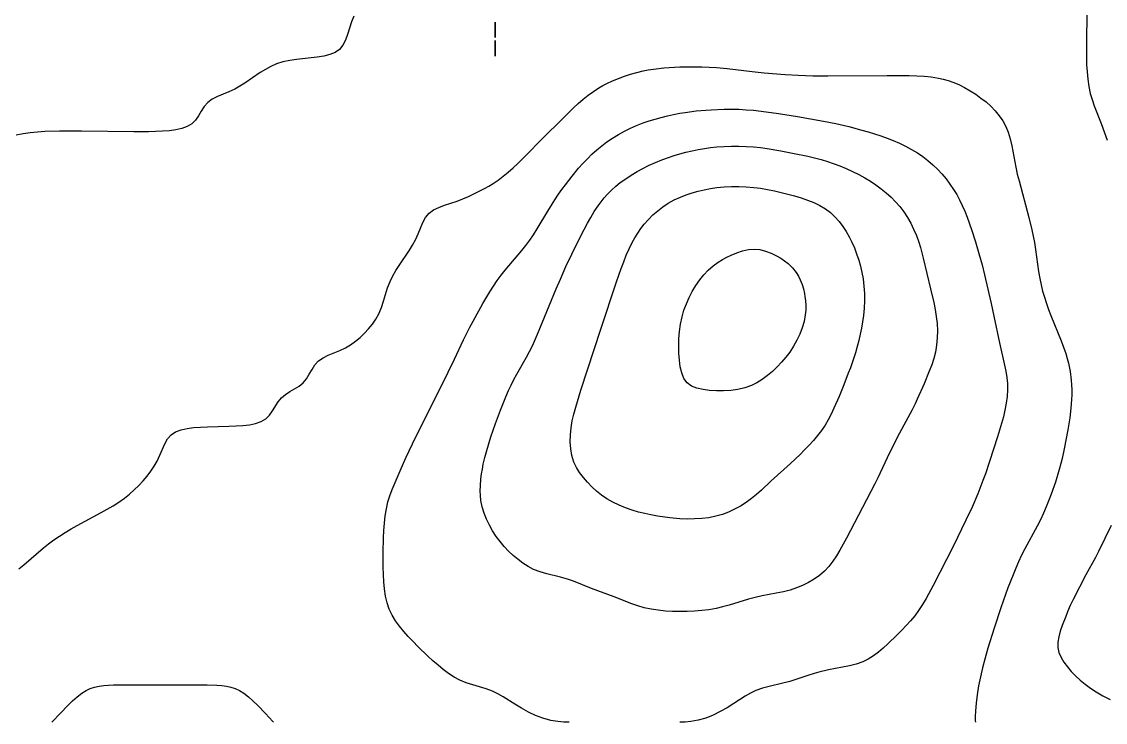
# Model space of a CAD drawing. Header units: metres. Extents: x 560466 to 562029, y 8123360 to 8125060.
# Drawn here: x 561343.6 to 561710.3, y 8123372.4 to 8123609.7 of the extents above; entities that cross this region are included whole.
import ezdxf

# ---------------------------------------------------------------- set-up
doc = ezdxf.new("R2010")
doc.units = ezdxf.units.M
doc.header["$MEASUREMENT"] = 0
doc.layers.add('Unknown_Line_Type', color=7, linetype='Continuous')

msp = doc.modelspace()

# ---------------------------------------------------------------- linework, layer by layer
at = {"layer": 'Unknown_Line_Type', "color": 18, "true_color": 0x000000}
for points in [[(561704.02, 8123612.68, 4100), (561703.9, 8123602.61, 4100), (561703.93, 8123597.58, 4100), (561704.01, 8123595.09, 4100), (561704.15, 8123592.61, 4100), (561704.37, 8123590.16, 4100), (561704.71, 8123587.74, 4100), (561705.21, 8123585.36, 4100), (561705.83, 8123583.27, 4100), (561706.56, 8123581.2, 4100), (561708.87, 8123575.19, 4100), (561710.98, 8123569.47, 4100)], [(561455.96, 8123611.55, 4105), (561455.23, 8123609.58, 4105), (561453.87, 8123605.32, 4105), (561453.16, 8123603.37, 4105), (561452.29, 8123601.64, 4105), (561451.15, 8123600.22, 4105), (561449.64, 8123599.19, 4105), (561447.83, 8123598.48, 4105), (561445.8, 8123597.99, 4105), (561443.62, 8123597.65, 4105), (561436.65, 8123596.87, 4105), (561434.3, 8123596.52, 4105), (561432, 8123596.03, 4105), (561429.78, 8123595.34, 4105), (561427.9, 8123594.5, 4105), (561426.09, 8123593.5, 4105), (561424.32, 8123592.39, 4105), (561419.16, 8123588.88, 4105), (561417.44, 8123587.79, 4105), (561415.69, 8123586.82, 4105), (561413.69, 8123585.89, 4105), (561409.81, 8123584.27, 4105), (561408.07, 8123583.37, 4105), (561406.57, 8123582.28, 4105), (561405.38, 8123580.92, 4105), (561404.38, 8123579.39, 4105), (561403.45, 8123577.81, 4105), (561402.43, 8123576.32, 4105), (561401.2, 8123575.06, 4105), (561399.65, 8123574.12, 4105), (561397.81, 8123573.47, 4105), (561395.77, 8123573.02, 4105), (561393.57, 8123572.73, 4105), (561391.27, 8123572.54, 4105), (561388.89, 8123572.43, 4105), (561386.46, 8123572.37, 4105), (561381.51, 8123572.35, 4105), (561363.89, 8123572.55, 4105), (561356.36, 8123572.55, 4105), (561351.39, 8123572.41, 4105), (561348.92, 8123572.26, 4105), (561346.49, 8123572.03, 4105), (561344.08, 8123571.68, 4105), (561341.72, 8123571.17, 4105)], [(561503.84, 8123604.26, 4100), (561503.84, 8123609.49, 4100), (561503.84, 8123604.26, 4100)], [(561503.84, 8123603.24, 4100), (561503.84, 8123598.01, 4100), (561503.84, 8123603.24, 4100)], [(561342.67, 8123424.37, 4105), (561344.35, 8123425.78, 4105), (561351, 8123431.5, 4105), (561352.71, 8123432.87, 4105), (561354.46, 8123434.18, 4105), (561356.37, 8123435.48, 4105), (561358.33, 8123436.7, 4105), (561360.33, 8123437.87, 4105), (561362.36, 8123439, 4105), (561370.54, 8123443.44, 4105), (561372.56, 8123444.58, 4105), (561374.55, 8123445.76, 4105), (561376.48, 8123447.01, 4105), (561378.35, 8123448.33, 4105), (561380.04, 8123449.68, 4105), (561381.66, 8123451.11, 4105), (561383.2, 8123452.61, 4105), (561384.66, 8123454.16, 4105), (561386.04, 8123455.76, 4105), (561387.31, 8123457.41, 4105), (561388.46, 8123459.09, 4105), (561389.46, 8123460.83, 4105), (561390.39, 8123462.83, 4105), (561392.02, 8123466.69, 4105), (561392.96, 8123468.38, 4105), (561394.14, 8123469.77, 4105), (561395.67, 8123470.78, 4105), (561397.51, 8123471.47, 4105), (561399.56, 8123471.92, 4105), (561401.76, 8123472.21, 4105), (561404.07, 8123472.39, 4105), (561406.46, 8123472.49, 4105), (561413.75, 8123472.66, 4105), (561416.14, 8123472.75, 4105), (561418.47, 8123472.92, 4105), (561420.69, 8123473.18, 4105), (561422.76, 8123473.6, 4105), (561424.63, 8123474.23, 4105), (561426.21, 8123475.14, 4105), (561427.46, 8123476.38, 4105), (561428.48, 8123477.85, 4105), (561430.35, 8123480.96, 4105), (561431.47, 8123482.33, 4105), (561432.84, 8123483.45, 4105), (561434.37, 8123484.41, 4105), (561435.96, 8123485.31, 4105), (561437.5, 8123486.26, 4105), (561438.86, 8123487.38, 4105), (561439.98, 8123488.76, 4105), (561440.93, 8123490.31, 4105), (561441.85, 8123491.9, 4105), (561442.85, 8123493.43, 4105), (561444.06, 8123494.77, 4105), (561445.57, 8123495.83, 4105), (561447.34, 8123496.7, 4105), (561451.24, 8123498.29, 4105), (561453.22, 8123499.23, 4105), (561454.92, 8123500.25, 4105), (561456.55, 8123501.43, 4105), (561458.11, 8123502.73, 4105), (561459.6, 8123504.15, 4105), (561461, 8123505.66, 4105), (561462.29, 8123507.26, 4105), (561463.45, 8123508.94, 4105), (561464.44, 8123510.72, 4105), (561465.33, 8123512.85, 4105), (561466.07, 8123515.05, 4105), (561467.44, 8123519.52, 4105), (561468.28, 8123521.69, 4105), (561469.19, 8123523.55, 4105), (561470.23, 8123525.34, 4105), (561471.36, 8123527.1, 4105), (561474.84, 8123532.28, 4105), (561475.91, 8123534.01, 4105), (561476.85, 8123535.77, 4105), (561477.75, 8123537.78, 4105), (561479.36, 8123541.67, 4105), (561480.29, 8123543.38, 4105), (561481.46, 8123544.83, 4105), (561482.97, 8123545.93, 4105), (561484.75, 8123546.78, 4105), (561486.73, 8123547.49, 4105), (561490.97, 8123548.88, 4105), (561492.92, 8123549.64, 4105), (561494.86, 8123550.5, 4105), (561496.81, 8123551.43, 4105), (561500.22, 8123553.17, 4105), (561501.68, 8123553.97, 4105), (561503.1, 8123554.82, 4105), (561504.88, 8123556.03, 4105), (561506.59, 8123557.34, 4105), (561508.27, 8123558.73, 4105), (561509.9, 8123560.17, 4105), (561511.51, 8123561.67, 4105), (561514.66, 8123564.75, 4105), (561519.32, 8123569.51, 4105), (561527.15, 8123577.37, 4105), (561530.31, 8123580.46, 4105), (561531.93, 8123581.96, 4105), (561533.61, 8123583.4, 4105), (561535.33, 8123584.76, 4105), (561537.11, 8123586.05, 4105), (561538.94, 8123587.23, 4105), (561540.26, 8123588, 4105), (561541.62, 8123588.71, 4105), (561543.57, 8123589.62, 4105), (561545.57, 8123590.45, 4105), (561547.61, 8123591.19, 4105), (561549.67, 8123591.86, 4105), (561551.76, 8123592.45, 4105), (561553.88, 8123592.96, 4105), (561555.64, 8123593.3, 4105), (561557.41, 8123593.59, 4105), (561560.93, 8123593.98, 4105), (561564.5, 8123594.24, 4105), (561566.29, 8123594.32, 4105), (561568.78, 8123594.38, 4105), (561571.28, 8123594.39, 4105), (561573.78, 8123594.34, 4105), (561576.28, 8123594.25, 4105), (561578.77, 8123594.09, 4105), (561582.35, 8123593.75, 4105), (561590.84, 8123592.75, 4105), (561594.88, 8123592.33, 4105), (561602, 8123591.72, 4105), (561606.36, 8123591.49, 4105), (561611.36, 8123591.36, 4105), (561616.37, 8123591.32, 4105), (561636.46, 8123591.46, 4105), (561641.48, 8123591.46, 4105), (561643.99, 8123591.41, 4105), (561646.49, 8123591.33, 4105), (561648.97, 8123591.17, 4105), (561651.43, 8123590.92, 4105), (561653.86, 8123590.54, 4105), (561655.5, 8123590.18, 4105), (561657.11, 8123589.73, 4105), (561658.69, 8123589.18, 4105), (561660.72, 8123588.33, 4105), (561662.68, 8123587.35, 4105), (561664.59, 8123586.25, 4105), (561666.45, 8123585.07, 4105), (561668.24, 8123583.8, 4105), (561669.96, 8123582.45, 4105), (561671.58, 8123581.01, 4105), (561673.07, 8123579.47, 4105), (561674.42, 8123577.8, 4105), (561675.6, 8123576.03, 4105), (561676.62, 8123574.16, 4105), (561677.46, 8123572.2, 4105), (561678.16, 8123569.93, 4105), (561678.7, 8123567.59, 4105), (561680.01, 8123560.37, 4105), (561680.53, 8123558.05, 4105), (561681.12, 8123555.74, 4105), (561684.4, 8123543.39, 4105), (561685.46, 8123539.16, 4105), (561685.94, 8123537.03, 4105), (561686.35, 8123534.89, 4105), (561686.73, 8123532.45, 4105), (561687.7, 8123525.09, 4105), (561688.12, 8123522.66, 4105), (561688.57, 8123520.54, 4105), (561689.11, 8123518.44, 4105), (561689.72, 8123516.35, 4105), (561690.39, 8123514.27, 4105), (561691.11, 8123512.21, 4105), (561691.87, 8123510.16, 4105), (561695.4, 8123501.59, 4105), (561696.22, 8123499.44, 4105), (561696.97, 8123497.26, 4105), (561697.45, 8123495.64, 4105), (561697.86, 8123494, 4105), (561698.21, 8123492.35, 4105), (561698.42, 8123491.15, 4105), (561698.78, 8123488.29, 4105), (561698.92, 8123486.64, 4105), (561698.98, 8123484.98, 4105), (561698.98, 8123483.33, 4105), (561698.92, 8123481.67, 4105), (561698.7, 8123478.78, 4105), (561698.29, 8123475.53, 4105), (561697.62, 8123471.49, 4105), (561696.38, 8123465.01, 4105), (561695.67, 8123461.72, 4105), (561695.27, 8123460.08, 4105), (561694.7, 8123457.97, 4105), (561693.42, 8123453.78, 4105), (561691.98, 8123449.64, 4105), (561691.2, 8123447.6, 4105), (561690.3, 8123445.38, 4105), (561689.35, 8123443.18, 4105), (561688.35, 8123441.01, 4105), (561687.28, 8123438.88, 4105), (561683.03, 8123431.1, 4105), (561681.96, 8123428.97, 4105), (561680.95, 8123426.8, 4105), (561679.99, 8123424.61, 4105), (561679.08, 8123422.4, 4105), (561677.38, 8123417.94, 4105), (561675, 8123411.16, 4105), (561672.74, 8123404.34, 4105), (561670.6, 8123397.5, 4105), (561669.55, 8123393.75, 4105), (561668.81, 8123390.89, 4105), (561668.08, 8123387.85, 4105), (561667.44, 8123384.77, 4105), (561666.93, 8123381.76, 4105), (561666.59, 8123378.85, 4105), (561666.39, 8123376.31, 4105), (561666.31, 8123374.3, 4105), (561666.31, 8123372.98, 4105), (561666.34, 8123372.5, 4105)], [(561528.84, 8123372.5, 4110), (561528.34, 8123372.42, 4110), (561527.02, 8123372.45, 4110), (561525.07, 8123372.64, 4110), (561522.67, 8123373.06, 4110), (561519.99, 8123373.78, 4110), (561517.53, 8123374.72, 4110), (561515.08, 8123375.89, 4110), (561512.69, 8123377.19, 4110), (561510.44, 8123378.55, 4110), (561506.57, 8123381.02, 4110), (561504.78, 8123382.05, 4110), (561502.93, 8123382.94, 4110), (561500.76, 8123383.75, 4110), (561496.27, 8123385.07, 4110), (561494.05, 8123385.78, 4110), (561491.9, 8123386.65, 4110), (561489.95, 8123387.7, 4110), (561488.08, 8123388.92, 4110), (561486.27, 8123390.28, 4110), (561484.49, 8123391.74, 4110), (561482.75, 8123393.26, 4110), (561481.03, 8123394.84, 4110), (561477.67, 8123398.1, 4110), (561476.03, 8123399.78, 4110), (561474.44, 8123401.48, 4110), (561472.91, 8123403.21, 4110), (561471.46, 8123404.98, 4110), (561470.13, 8123406.81, 4110), (561468.96, 8123408.69, 4110), (561467.99, 8123410.67, 4110), (561467.25, 8123412.88, 4110), (561466.74, 8123415.18, 4110), (561466.4, 8123417.56, 4110), (561466.18, 8123419.98, 4110), (561466.04, 8123422.44, 4110), (561465.96, 8123424.92, 4110), (561465.94, 8123429.91, 4110), (561466.05, 8123434.91, 4110), (561466.17, 8123437.39, 4110), (561466.35, 8123439.86, 4110), (561466.62, 8123442.3, 4110), (561467, 8123444.7, 4110), (561467.54, 8123447.06, 4110), (561468.2, 8123449.14, 4110), (561468.98, 8123451.19, 4110), (561472.02, 8123458.38, 4110), (561473.7, 8123462.18, 4110), (561476.9, 8123468.83, 4110), (561484.64, 8123484.3, 4110), (561487.92, 8123490.94, 4110), (561490.07, 8123495.37, 4110), (561493.17, 8123501.94, 4110), (561495.29, 8123506.23, 4110), (561496.33, 8123508.19, 4110), (561499.65, 8123514.18, 4110), (561501.99, 8123518.17, 4110), (561503.22, 8123520.11, 4110), (561504.52, 8123522.01, 4110), (561505.83, 8123523.76, 4110), (561507.2, 8123525.46, 4110), (561512.84, 8123532.16, 4110), (561514.2, 8123533.87, 4110), (561515.51, 8123535.62, 4110), (561516.81, 8123537.52, 4110), (561518.05, 8123539.47, 4110), (561521.62, 8123545.44, 4110), (561524.04, 8123549.33, 4110), (561525.3, 8123551.21, 4110), (561526.43, 8123552.82, 4110), (561527.6, 8123554.4, 4110), (561529.86, 8123557.33, 4110), (561532.06, 8123560, 4110), (561533.52, 8123561.65, 4110), (561535.03, 8123563.25, 4110), (561536.6, 8123564.79, 4110), (561538.22, 8123566.26, 4110), (561539.91, 8123567.66, 4110), (561541.67, 8123568.96, 4110), (561543.58, 8123570.24, 4110), (561545.56, 8123571.42, 4110), (561547.58, 8123572.53, 4110), (561549.61, 8123573.54, 4110), (561551.68, 8123574.47, 4110), (561553.92, 8123575.36, 4110), (561555.94, 8123576.05, 4110), (561557.98, 8123576.68, 4110), (561560.04, 8123577.25, 4110), (561562.12, 8123577.76, 4110), (561564.21, 8123578.23, 4110), (561566.32, 8123578.63, 4110), (561568.16, 8123578.94, 4110), (561571.86, 8123579.42, 4110), (561575.09, 8123579.72, 4110), (561576.95, 8123579.85, 4110), (561581.31, 8123580.01, 4110), (561583.8, 8123580.02, 4110), (561586.3, 8123579.97, 4110), (561588.79, 8123579.85, 4110), (561591.28, 8123579.67, 4110), (561595.5, 8123579.17, 4110), (561599.7, 8123578.54, 4110), (561606.16, 8123577.49, 4110), (561614.95, 8123575.96, 4110), (561619.14, 8123575.14, 4110), (561623.53, 8123574.12, 4110), (561627.89, 8123572.96, 4110), (561630.05, 8123572.34, 4110), (561634.34, 8123570.99, 4110), (561636.45, 8123570.25, 4110), (561638.54, 8123569.44, 4110), (561640.66, 8123568.51, 4110), (561642.74, 8123567.49, 4110), (561644.76, 8123566.39, 4110), (561646.72, 8123565.19, 4110), (561648.53, 8123563.94, 4110), (561650.27, 8123562.61, 4110), (561651.93, 8123561.19, 4110), (561653.52, 8123559.69, 4110), (561655.01, 8123558.09, 4110), (561656.42, 8123556.42, 4110), (561657.75, 8123554.67, 4110), (561658.97, 8123552.86, 4110), (561660.03, 8123551.11, 4110), (561661, 8123549.31, 4110), (561661.9, 8123547.46, 4110), (561662.78, 8123545.46, 4110), (561663.59, 8123543.43, 4110), (561665.07, 8123539.29, 4110), (561666.41, 8123535.1, 4110), (561667.54, 8123531.2, 4110), (561668.59, 8123527.28, 4110), (561669.41, 8123523.95, 4110), (561671.67, 8123514.19, 4110), (561672.59, 8123509.98, 4110), (561674.51, 8123500.88, 4110), (561676.18, 8123493.37, 4110), (561676.6, 8123491.27, 4110), (561676.95, 8123489.17, 4110), (561677.19, 8123487.08, 4110), (561677.27, 8123484.99, 4110), (561677.14, 8123482.71, 4110), (561676.82, 8123480.44, 4110), (561676.37, 8123478.16, 4110), (561675.81, 8123475.88, 4110), (561675.19, 8123473.61, 4110), (561673.81, 8123469.05, 4110), (561669.72, 8123456.52, 4110), (561668.91, 8123454.26, 4110), (561667.16, 8123449.78, 4110), (561665.22, 8123445.31, 4110), (561663.12, 8123440.84, 4110), (561658.78, 8123431.95, 4110), (561654.37, 8123423.09, 4110), (561652.1, 8123418.7, 4110), (561649.72, 8123414.39, 4110), (561648.46, 8123412.3, 4110), (561647.12, 8123410.26, 4110), (561645.82, 8123408.48, 4110), (561644.43, 8123406.78, 4110), (561642.96, 8123405.15, 4110), (561641.44, 8123403.57, 4110), (561639.88, 8123402.04, 4110), (561636.74, 8123399.03, 4110), (561635.15, 8123397.57, 4110), (561633.54, 8123396.19, 4110), (561631.85, 8123394.93, 4110), (561630.08, 8123393.83, 4110), (561628.21, 8123392.92, 4110), (561626.01, 8123392.15, 4110), (561623.73, 8123391.57, 4110), (561616.63, 8123390.21, 4110), (561613.38, 8123389.43, 4110), (561611.78, 8123388.97, 4110), (561609.7, 8123388.3, 4110), (561605.59, 8123386.87, 4110), (561603.52, 8123386.23, 4110), (561601.21, 8123385.62, 4110), (561596.56, 8123384.56, 4110), (561594.29, 8123383.96, 4110), (561592.1, 8123383.18, 4110), (561590.24, 8123382.3, 4110), (561588.46, 8123381.26, 4110), (561584.61, 8123378.76, 4110), (561582.38, 8123377.37, 4110), (561580.02, 8123376.03, 4110), (561577.58, 8123374.83, 4110), (561575.14, 8123373.87, 4110), (561572.49, 8123373.11, 4110), (561570.1, 8123372.66, 4110), (561568.17, 8123372.44, 4110), (561566.86, 8123372.41, 4110), (561566.34, 8123372.5, 4110)], [(561615.23, 8123423.57, 4115), (561613.58, 8123422.14, 4115), (561611.78, 8123420.87, 4115), (561609.88, 8123419.75, 4115), (561607.89, 8123418.76, 4115), (561605.83, 8123417.9, 4115), (561603.7, 8123417.19, 4115), (561601.36, 8123416.59, 4115), (561598.98, 8123416.12, 4115), (561594.17, 8123415.24, 4115), (561591.77, 8123414.73, 4115), (561589.56, 8123414.14, 4115), (561583.01, 8123412.1, 4115), (561580.81, 8123411.47, 4115), (561578.6, 8123410.93, 4115), (561576.19, 8123410.5, 4115), (561573.75, 8123410.22, 4115), (561571.29, 8123410.03, 4115), (561568.82, 8123409.94, 4115), (561566.35, 8123409.92, 4115), (561563.89, 8123409.97, 4115), (561561.43, 8123410.1, 4115), (561559, 8123410.33, 4115), (561556.6, 8123410.69, 4115), (561554.23, 8123411.21, 4115), (561552.15, 8123411.84, 4115), (561550.09, 8123412.58, 4115), (561544.09, 8123414.93, 4115), (561536.47, 8123417.76, 4115), (561530.32, 8123420.18, 4115), (561528.26, 8123420.88, 4115), (561525.94, 8123421.53, 4115), (561521.29, 8123422.68, 4115), (561519.02, 8123423.35, 4115), (561516.83, 8123424.19, 4115), (561515, 8123425.15, 4115), (561513.25, 8123426.28, 4115), (561511.56, 8123427.55, 4115), (561509.94, 8123428.93, 4115), (561508.39, 8123430.4, 4115), (561506.9, 8123431.96, 4115), (561505.5, 8123433.59, 4115), (561504.21, 8123435.3, 4115), (561502.97, 8123437.2, 4115), (561501.87, 8123439.17, 4115), (561500.91, 8123441.2, 4115), (561500.09, 8123443.28, 4115), (561499.44, 8123445.4, 4115), (561499.01, 8123447.56, 4115), (561498.85, 8123449.17, 4115), (561498.8, 8123450.81, 4115), (561498.84, 8123452.46, 4115), (561499.02, 8123454.88, 4115), (561499.23, 8123456.52, 4115), (561499.5, 8123458.17, 4115), (561499.82, 8123459.81, 4115), (561500.37, 8123462.12, 4115), (561500.99, 8123464.43, 4115), (561502.41, 8123469.03, 4115), (561503.96, 8123473.59, 4115), (561505.61, 8123478.11, 4115), (561507.39, 8123482.57, 4115), (561508.35, 8123484.76, 4115), (561509.23, 8123486.62, 4115), (561510.17, 8123488.46, 4115), (561511.14, 8123490.27, 4115), (561514.42, 8123496.01, 4115), (561515.47, 8123497.94, 4115), (561516.43, 8123499.89, 4115), (561518.19, 8123503.88, 4115), (561524.5, 8123519.19, 4115), (561525.89, 8123522.47, 4115), (561527.8, 8123526.72, 4115), (561531.86, 8123535.15, 4115), (561533.96, 8123539.32, 4115), (561535.05, 8123541.37, 4115), (561536.19, 8123543.38, 4115), (561537.39, 8123545.36, 4115), (561538.66, 8123547.27, 4115), (561539.67, 8123548.65, 4115), (561540.74, 8123549.98, 4115), (561541.88, 8123551.25, 4115), (561543.24, 8123552.62, 4115), (561544.68, 8123553.92, 4115), (561546.18, 8123555.14, 4115), (561548, 8123556.47, 4115), (561549.9, 8123557.71, 4115), (561551.85, 8123558.87, 4115), (561553.85, 8123559.96, 4115), (561555.96, 8123561.01, 4115), (561558.11, 8123561.98, 4115), (561560.29, 8123562.89, 4115), (561562.5, 8123563.71, 4115), (561564.41, 8123564.34, 4115), (561566.33, 8123564.91, 4115), (561568.39, 8123565.44, 4115), (561570.46, 8123565.91, 4115), (561572.54, 8123566.33, 4115), (561574.63, 8123566.69, 4115), (561576.73, 8123567, 4115), (561578.83, 8123567.23, 4115), (561581.32, 8123567.41, 4115), (561583.82, 8123567.49, 4115), (561586.31, 8123567.49, 4115), (561588.81, 8123567.41, 4115), (561591.3, 8123567.24, 4115), (561593.6, 8123567, 4115), (561595.9, 8123566.69, 4115), (561600.49, 8123565.93, 4115), (561605.07, 8123565.06, 4115), (561609.62, 8123564.08, 4115), (561614.13, 8123562.95, 4115), (561616.35, 8123562.29, 4115), (561618.26, 8123561.67, 4115), (561620.48, 8123560.84, 4115), (561622.66, 8123559.93, 4115), (561624.77, 8123558.96, 4115), (561626.85, 8123557.91, 4115), (561628.88, 8123556.79, 4115), (561630.81, 8123555.62, 4115), (561632.68, 8123554.38, 4115), (561634.5, 8123553.06, 4115), (561636.2, 8123551.68, 4115), (561637.82, 8123550.22, 4115), (561639.35, 8123548.68, 4115), (561640.77, 8123547.05, 4115), (561642.12, 8123545.27, 4115), (561643.35, 8123543.39, 4115), (561644.46, 8123541.44, 4115), (561645.46, 8123539.42, 4115), (561646.4, 8123537.22, 4115), (561647.2, 8123534.96, 4115), (561647.74, 8123533.19, 4115), (561648.69, 8123529.59, 4115), (561651.12, 8123519.16, 4115), (561652.24, 8123514.51, 4115), (561652.74, 8123512.19, 4115), (561653.13, 8123509.87, 4115), (561653.39, 8123507.44, 4115), (561653.48, 8123505.01, 4115), (561653.43, 8123502.58, 4115), (561653.21, 8123500.16, 4115), (561652.81, 8123497.77, 4115), (561652.26, 8123495.59, 4115), (561651.56, 8123493.42, 4115), (561650.76, 8123491.28, 4115), (561648.99, 8123487.03, 4115), (561646.68, 8123481.8, 4115), (561645.95, 8123480.25, 4115), (561644.94, 8123478.25, 4115), (561640.64, 8123470.27, 4115), (561638.51, 8123466.13, 4115), (561636.47, 8123461.95, 4115), (561633.33, 8123455.19, 4115), (561632.33, 8123453.19, 4115), (561628.1, 8123445.15, 4115), (561622.76, 8123434.78, 4115), (561620.52, 8123430.75, 4115), (561619.34, 8123428.81, 4115), (561618.08, 8123426.94, 4115), (561616.72, 8123425.18, 4115), (561615.23, 8123423.57, 4115)], [(561603.83, 8123460.03, 4120), (561597.14, 8123454.08, 4120), (561593.93, 8123451.03, 4120), (561592.31, 8123449.54, 4120), (561590.63, 8123448.14, 4120), (561588.79, 8123446.82, 4120), (561586.87, 8123445.63, 4120), (561584.88, 8123444.56, 4120), (561582.83, 8123443.62, 4120), (561580.72, 8123442.81, 4120), (561578.56, 8123442.18, 4120), (561576.18, 8123441.7, 4120), (561573.75, 8123441.41, 4120), (561571.29, 8123441.26, 4120), (561568.82, 8123441.25, 4120), (561566.33, 8123441.35, 4120), (561562.91, 8123441.68, 4120), (561558.72, 8123442.26, 4120), (561556.56, 8123442.64, 4120), (561554.43, 8123443.08, 4120), (561552.31, 8123443.59, 4120), (561550.23, 8123444.2, 4120), (561547.97, 8123444.98, 4120), (561545.76, 8123445.9, 4120), (561543.63, 8123446.94, 4120), (561541.6, 8123448.13, 4120), (561539.82, 8123449.37, 4120), (561538.14, 8123450.72, 4120), (561536.55, 8123452.16, 4120), (561535.06, 8123453.69, 4120), (561533.67, 8123455.28, 4120), (561532.42, 8123456.95, 4120), (561531.34, 8123458.7, 4120), (561530.47, 8123460.53, 4120), (561529.79, 8123462.72, 4120), (561529.4, 8123465.01, 4120), (561529.24, 8123467.37, 4120), (561529.28, 8123469.75, 4120), (561529.52, 8123472.15, 4120), (561529.94, 8123474.46, 4120), (561530.48, 8123476.77, 4120), (561531.11, 8123479.07, 4120), (561532.82, 8123484.87, 4120), (561535.03, 8123491.76, 4120), (561539.63, 8123505.51, 4120), (561544.93, 8123521.55, 4120), (561546.51, 8123526.1, 4120), (561547.34, 8123528.35, 4120), (561548.22, 8123530.57, 4120), (561549.17, 8123532.76, 4120), (561550.22, 8123534.89, 4120), (561551.12, 8123536.5, 4120), (561552.1, 8123538.07, 4120), (561553.15, 8123539.59, 4120), (561554.28, 8123541.05, 4120), (561555.7, 8123542.68, 4120), (561557.22, 8123544.21, 4120), (561558.83, 8123545.64, 4120), (561560.53, 8123546.96, 4120), (561562.43, 8123548.2, 4120), (561564.42, 8123549.3, 4120), (561566.5, 8123550.26, 4120), (561568.47, 8123551.03, 4120), (561570.48, 8123551.69, 4120), (561572.54, 8123552.26, 4120), (561574.61, 8123552.75, 4120), (561576.72, 8123553.16, 4120), (561578.83, 8123553.47, 4120), (561581.32, 8123553.71, 4120), (561583.82, 8123553.82, 4120), (561586.33, 8123553.83, 4120), (561588.83, 8123553.73, 4120), (561591.34, 8123553.52, 4120), (561593.67, 8123553.22, 4120), (561595.99, 8123552.83, 4120), (561598.31, 8123552.37, 4120), (561600.61, 8123551.86, 4120), (561602.89, 8123551.29, 4120), (561605.15, 8123550.68, 4120), (561607.38, 8123550, 4120), (561609.57, 8123549.26, 4120), (561611.68, 8123548.41, 4120), (561613.71, 8123547.44, 4120), (561615.62, 8123546.3, 4120), (561617.28, 8123545.01, 4120), (561618.82, 8123543.57, 4120), (561620.24, 8123541.98, 4120), (561621.54, 8123540.28, 4120), (561622.64, 8123538.59, 4120), (561623.63, 8123536.83, 4120), (561624.54, 8123535.01, 4120), (561625.4, 8123533.02, 4120), (561626.17, 8123530.99, 4120), (561626.85, 8123528.92, 4120), (561627.45, 8123526.82, 4120), (561627.95, 8123524.7, 4120), (561628.34, 8123522.55, 4120), (561628.63, 8123520.09, 4120), (561628.78, 8123517.61, 4120), (561628.81, 8123515.12, 4120), (561628.71, 8123512.63, 4120), (561628.49, 8123510.15, 4120), (561628.2, 8123508.03, 4120), (561627.83, 8123505.92, 4120), (561627.38, 8123503.81, 4120), (561626.88, 8123501.72, 4120), (561626.33, 8123499.64, 4120), (561625.73, 8123497.57, 4120), (561625.2, 8123495.87, 4120), (561624.04, 8123492.48, 4120), (561623.34, 8123490.58, 4120), (561621.82, 8123486.72, 4120), (561620.2, 8123482.77, 4120), (561618.48, 8123478.76, 4120), (561617.56, 8123476.8, 4120), (561616.57, 8123474.88, 4120), (561615.48, 8123473.03, 4120), (561614.26, 8123471.24, 4120), (561612.94, 8123469.51, 4120), (561611.54, 8123467.84, 4120), (561610.08, 8123466.21, 4120), (561608.57, 8123464.62, 4120), (561607.03, 8123463.05, 4120), (561603.83, 8123460.03, 4120)], [(561603.52, 8123497.78, 4125), (561602.19, 8123496.02, 4125), (561600.75, 8123494.33, 4125), (561599.23, 8123492.73, 4125), (561597.64, 8123491.21, 4125), (561595.98, 8123489.8, 4125), (561594.24, 8123488.5, 4125), (561592.44, 8123487.37, 4125), (561590.55, 8123486.43, 4125), (561588.29, 8123485.66, 4125), (561585.94, 8123485.14, 4125), (561583.55, 8123484.82, 4125), (561581.14, 8123484.66, 4125), (561578.75, 8123484.64, 4125), (561576.42, 8123484.77, 4125), (561574.19, 8123485.05, 4125), (561572.13, 8123485.53, 4125), (561570.3, 8123486.28, 4125), (561568.8, 8123487.36, 4125), (561567.72, 8123488.86, 4125), (561566.97, 8123490.69, 4125), (561566.47, 8123492.76, 4125), (561566.17, 8123495.01, 4125), (561566.01, 8123497.37, 4125), (561565.97, 8123499.8, 4125), (561566.04, 8123502.27, 4125), (561566.23, 8123504.76, 4125), (561566.56, 8123507.24, 4125), (561567.07, 8123509.69, 4125), (561567.72, 8123511.93, 4125), (561568.54, 8123514.12, 4125), (561569.49, 8123516.26, 4125), (561570.55, 8123518.34, 4125), (561571.73, 8123520.35, 4125), (561573.04, 8123522.26, 4125), (561574.42, 8123523.97, 4125), (561575.93, 8123525.55, 4125), (561577.57, 8123526.98, 4125), (561579.32, 8123528.24, 4125), (561580.73, 8123529.09, 4125), (561582.19, 8123529.86, 4125), (561583.66, 8123530.56, 4125), (561585.61, 8123531.38, 4125), (561587.57, 8123532.04, 4125), (561589.53, 8123532.49, 4125), (561591.48, 8123532.65, 4125), (561593.42, 8123532.45, 4125), (561595.34, 8123531.96, 4125), (561597.23, 8123531.24, 4125), (561599.09, 8123530.35, 4125), (561600.46, 8123529.58, 4125), (561601.78, 8123528.72, 4125), (561603.02, 8123527.75, 4125), (561604.46, 8123526.32, 4125), (561605.71, 8123524.7, 4125), (561606.46, 8123523.47, 4125), (561607.1, 8123522.18, 4125), (561607.68, 8123520.7, 4125), (561608.14, 8123519.17, 4125), (561608.49, 8123517.61, 4125), (561608.68, 8123516.43, 4125), (561608.82, 8123515.24, 4125), (561608.93, 8123513.6, 4125), (561608.92, 8123511.96, 4125), (561608.79, 8123510.33, 4125), (561608.37, 8123508.14, 4125), (561607.72, 8123505.97, 4125), (561606.89, 8123503.84, 4125), (561605.91, 8123501.76, 4125), (561604.78, 8123499.73, 4125), (561603.52, 8123497.78, 4125)], [(561712.26, 8123439.11, 4100), (561708.07, 8123430.25, 4100), (561707.04, 8123428.25, 4100), (561703.77, 8123422.3, 4100), (561701.56, 8123418.17, 4100), (561699.46, 8123414.01, 4100), (561698.47, 8123411.92, 4100), (561697.54, 8123409.83, 4100), (561696.91, 8123408.29, 4100), (561695.76, 8123405.24, 4100), (561695.09, 8123403.3, 4100), (561694.55, 8123401.4, 4100), (561694.23, 8123399.55, 4100), (561694.23, 8123397.75, 4100), (561694.62, 8123396.04, 4100), (561695.33, 8123394.38, 4100), (561696.31, 8123392.76, 4100), (561697.48, 8123391.18, 4100), (561698.81, 8123389.64, 4100), (561700.27, 8123388.15, 4100), (561701.83, 8123386.7, 4100), (561703.49, 8123385.32, 4100), (561705.27, 8123383.99, 4100), (561707.18, 8123382.73, 4100), (561709.44, 8123381.43, 4100), (561711.99, 8123380.14, 4100)], [(561353.84, 8123372.5, 4110), (561354.05, 8123372.69, 4110), (561356.57, 8123375.41, 4110), (561359.3, 8123378.21, 4110), (561360.82, 8123379.66, 4110), (561362.38, 8123381.04, 4110), (561363.93, 8123382.25, 4110), (561365.42, 8123383.23, 4110), (561366.81, 8123383.89, 4110), (561368.28, 8123384.35, 4110), (561369.82, 8123384.66, 4110), (561371.41, 8123384.86, 4110), (561373.02, 8123384.98, 4110), (561374.66, 8123385.06, 4110), (561377.97, 8123385.13, 4110), (561381.3, 8123385.14, 4110), (561403.05, 8123385.14, 4110), (561406.38, 8123385.1, 4110), (561409.66, 8123384.98, 4110), (561411.28, 8123384.86, 4110), (561412.86, 8123384.66, 4110), (561414.4, 8123384.35, 4110), (561415.88, 8123383.89, 4110), (561417.27, 8123383.23, 4110), (561418.76, 8123382.25, 4110), (561420.31, 8123381.04, 4110), (561421.87, 8123379.66, 4110), (561423.39, 8123378.21, 4110), (561426.12, 8123375.41, 4110), (561428.63, 8123372.69, 4110), (561428.84, 8123372.5, 4110)]]:
    msp.add_polyline3d(points, dxfattribs=at)

doc.saveas('drawing.dxf')
